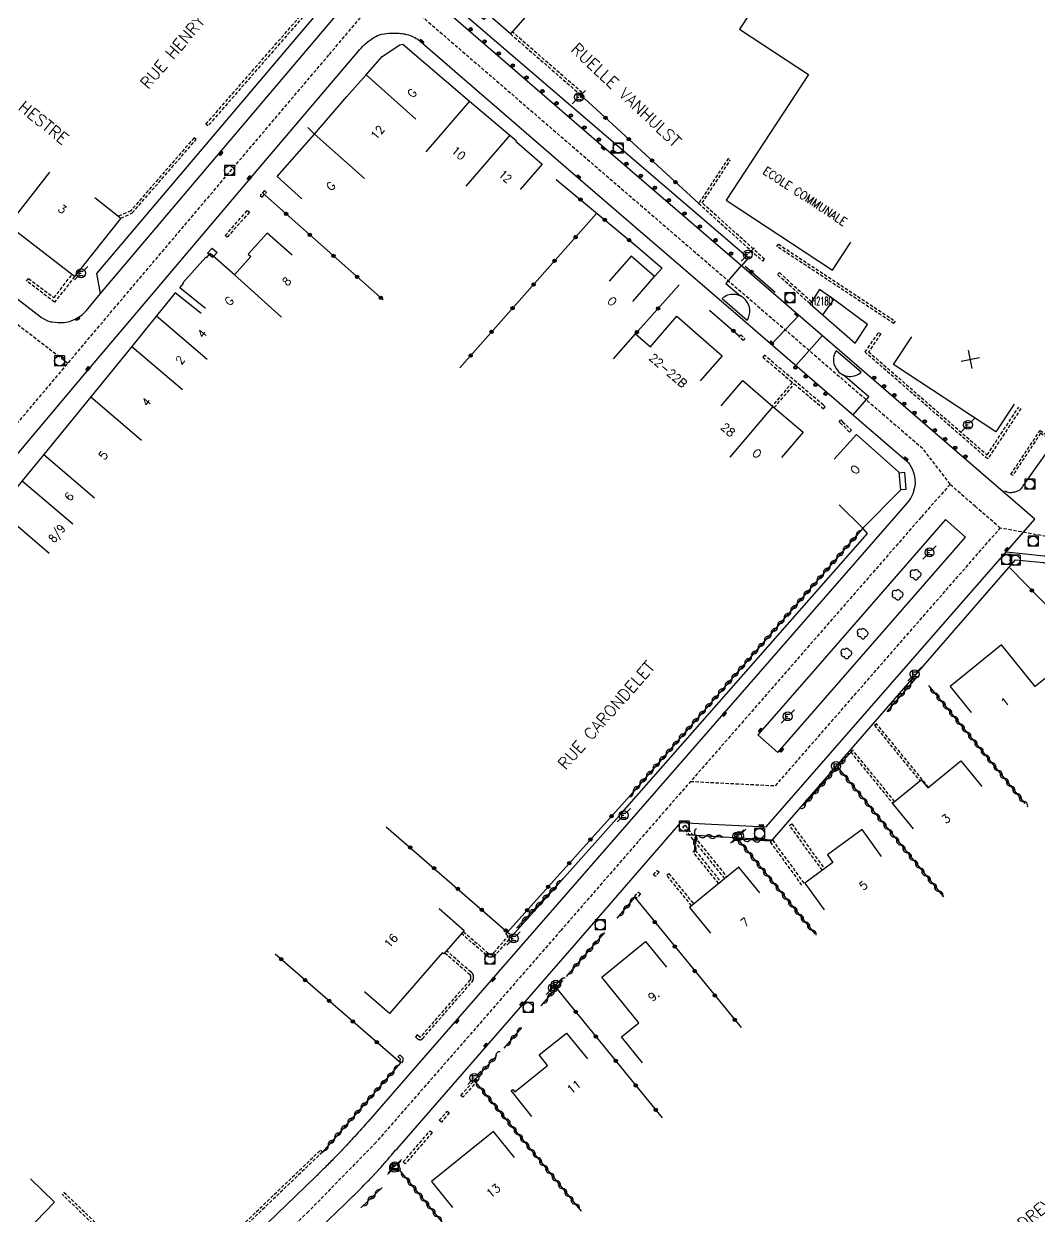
# Model space of a CAD drawing. Header units: millimetres. Extents: x 139999 to 141000, y 129000 to 130000.
# Drawn here: x 140717.2 to 140869.7, y 129231.6 to 129410.7 of the extents above; entities that cross this region are included whole.
import ezdxf
from ezdxf.enums import TextEntityAlignment as Align

# ---------------------------------------------------------------- set-up
doc = ezdxf.new("R2010")
doc.units = ezdxf.units.MM
doc.linetypes.add('DASHED', pattern=[0.75, 0.5, -0.25])
doc.layers.get('0').update_dxf_attribs({"linetype": 'CONTINUOUS'})
for name, color, linetype in [('W0001', 6, 'DASHED'), ('W0008', 7, 'CONTINUOUS'), ('W0100', 7, 'CONTINUOUS'), ('W0112', 1, 'DASHED'), ('W0300', 7, 'CONTINUOUS'), ('W0310', 3, 'CONTINUOUS'), ('W0322', 7, 'CONTINUOUS'), ('W0400', 7, 'CONTINUOUS'), ('W0420', 7, 'CONTINUOUS'), ('W0471', 7, 'CONTINUOUS'), ('w0984', 7, 'CONTINUOUS'), ('W0989', 7, 'CONTINUOUS'), ('W0991', 7, 'CONTINUOUS'), ('W1102', 7, 'CONTINUOUS')]:
    doc.layers.add(name, color=color, linetype=linetype)
doc.styles.get("Standard").update_dxf_attribs({"font": 'romans.shx', "width": 0.85})

# ---------------------------------------------------------------- blocks, each defined once
blk = doc.blocks.new('t991o')
at = {"color": 0, "linetype": 'Continuous'}
for p, q in [((-1, 1), (1, -1)), ((-1, -1), (1, 1))]:
    blk.add_line(p, q, dxfattribs=at)
blk = doc.blocks.new('t322o')
at = {"color": 0, "linetype": 'Continuous'}
for radius in [0.25, 0.15]:
    blk.add_circle((0, 0), radius, dxfattribs=at)
blk = doc.blocks.new('t310o')
at = {"color": 0, "linetype": 'Continuous'}
for centre, start, end in [((-0.5, 0.38), 216.8699, 323.1304), ((0.5, -0.37), 36.8699, 143.1303)]:
    blk.add_arc(centre, 0.625, start, end, dxfattribs=at)
blk = doc.blocks.new('t112o')
at = {"color": 0, "linetype": 'Continuous'}
for p, q in [((-0.5, 0.5), (0.5, 0.5)), ((-0.5, -0.5), (-0.5, 0.5)), ((0.5, 0.5), (0.5, -0.5)), ((0.5, -0.5), (-0.5, -0.5))]:
    blk.add_line(p, q, dxfattribs=at)
blk = doc.blocks.new('T420')
for p, q in [((0.75, 0.75), (-0.75, 0.75)), ((-0.75, 0.75), (-0.75, -0.75)), ((0.75, 0.75), (0.75, -0.75)), ((0.75, -0.75), (-0.75, -0.75))]:
    blk.add_line(p, q)
blk.add_ellipse((0, 0), major_axis=(-0.53, 0.53), ratio=1, start_param=3.926991, end_param=10.210176)
blk = doc.blocks.new('T400')
at = {"color": 0, "linetype": 'ByBlock', "lineweight": -2}
for p, q in [((-0.15, -0.25), (-0.15, 0.3)), ((-0.15, 0.3), (0.15, 0.3)), ((-0.15, 0.15), (0.15, 0.15)), ((-0.15, 0), (0.15, 0)), ((0.15, 0.3), (0.15, -0.25)), ((-0.15, -0.15), (0.15, -0.15)), ((-0.15, -0.25), (-0.15, -0.3)), ((-0.15, -0.3), (0.15, -0.3)), ((0.15, -0.3), (0.15, -0.25))]:
    blk.add_line(p, q, dxfattribs=at)
blk = doc.blocks.new('T471')
for p, q in [((-0.333334, 0.333334), (-0.333334, -0.333334)), ((-0.333334, 0.333334), (0.333334, 0.333334)), ((-0.333334, 0), (0, 0)), ((0.500001, 0.500001), (1.000002, 1.000002)), ((-0.500001, -0.500001), (-1.000002, -1.000002)), ((-0.333334, -0.333334), (0.333334, -0.333334))]:
    blk.add_line(p, q)
blk.add_ellipse((0, 0), major_axis=(0.471405, 0.471405), ratio=1, start_param=5.4977871438, end_param=11.780972451)
blk = doc.blocks.new('T300')
for p, q in [((-0.8, 0.51), (-0.86, 0.34)), ((-0.86, 0.34), (-0.86, 0.17)), ((-0.86, 0.17), (-0.74, 0.06)), ((-0.69, 0.63), (-0.8, 0.51)), ((-0.8, -0.06), (-0.74, 0.06)), ((-0.74, 0.06), (-0.69, 0.11)), ((-0.57, 0.69), (-0.69, 0.63)), ((-0.46, 0.69), (-0.57, 0.69)), ((-0.29, 0.63), (-0.46, 0.69)), ((-0.29, 0.63), (-0.17, 0.74)), ((-0.23, 0.57), (-0.29, 0.63)), ((-0.17, 0.74), (-0.06, 0.8)), ((-0.06, 0.8), (0.06, 0.8)), ((0.06, 0.8), (0.23, 0.74)), ((0.23, 0.74), (0.34, 0.63)), ((0.34, 0.63), (0.4, 0.51)), ((0.46, 0.46), (0.34, 0.46)), ((0.4, 0.51), (0.4, 0.46)), ((0.57, 0.4), (0.46, 0.46)), ((0.57, 0.4), (0.69, 0.29)), ((0.69, 0.29), (0.74, 0.17)), ((0.74, 0.06), (0.69, -0.17)), ((0.74, 0.17), (0.74, 0.06)), ((-0.8, -0.17), (-0.8, -0.06)), ((-0.8, -0.23), (-0.8, -0.17)), ((-0.74, -0.34), (-0.8, -0.23)), ((-0.69, -0.4), (-0.74, -0.34)), ((-0.51, -0.46), (-0.69, -0.4)), ((-0.4, -0.46), (-0.51, -0.46)), ((-0.4, -0.46), (-0.34, -0.46)), ((-0.34, -0.46), (-0.34, -0.4)), ((-0.34, -0.51), (-0.34, -0.46)), ((-0.29, -0.63), (-0.34, -0.51)), ((-0.17, -0.74), (-0.29, -0.63)), ((-0.06, -0.8), (-0.17, -0.74)), ((0.06, -0.8), (-0.06, -0.8)), ((0.17, -0.74), (0.06, -0.8)), ((0.23, -0.69), (0.17, -0.74)), ((0.29, -0.46), (0.23, -0.46)), ((0.29, -0.63), (0.23, -0.69)), ((0.46, -0.4), (0.29, -0.46)), ((0.34, -0.51), (0.29, -0.63)), ((0.34, -0.51), (0.34, -0.46)), ((0.57, -0.34), (0.46, -0.4)), ((0.63, -0.29), (0.57, -0.34)), ((0.69, -0.17), (0.63, -0.29))]:
    blk.add_line(p, q)

msp = doc.modelspace()

# ---------------------------------------------------------------- linework, layer by layer
at = {"layer": 'W0001'}
for points in [[(140679.59, 129155.61), (140675.44, 129161.03), (140655.21, 129183.71), (140642.66, 129197.69), (140624.81, 129217.71), (140620.92, 129222.28), (140618.5, 129228.01), (140618.39, 129233.16), (140620.23, 129238.25), (140623.83, 129242.66), (140642.19, 129263.23), (140656.78, 129280.3), (140714.71, 129348.88), (140730.72, 129367.87), (140763.1, 129406.09), (140789.85, 129437.67), (140798.56, 129447.97), (140828.68, 129483.49), (140861.29, 129522.12), (140870.15, 129532.65), (140889.25, 129561.44)], [(141000, 129381.17), (140986.46, 129370), (140969.8, 129356.22), (140956.27, 129344.77), (140949.55, 129345.36), (140941.36, 129338.4), (140931.9, 129324.25), (140926.35, 129316.71), (140918.12, 129313.28), (140909.82, 129306.47), (140907.2, 129304.76), (140903.48, 129303.1), (140903.48, 129303.1), (140898.48, 129306.96), (140896.16, 129311.41), (140882.91, 129324.64), (140874.76, 129332.79), (140871.51, 129333.55), (140863.88, 129334.95)], [(140817.37, 129296.9), (140830.12, 129296.25), (140861.14, 129331.82), (140863.88, 129334.95), (140860.16, 129338.18), (140856.34, 129341.5), (140851.98, 129336.57), (140825.32, 129305.99), (140813.88, 129292.91), (140809.5, 129287.88), (140797.87, 129274.51), (140784.05, 129258.65), (140770.09, 129242.66), (140759.96, 129232.3), (140750.74, 129223.42)]]:
    msp.add_lwpolyline(points, dxfattribs=at)
at = {"layer": 'W0001', "flags": 128}
for points in [[(140771.76, 129416.32), (140797.63, 129393.98), (140819.2, 129375.38), (140832.9, 129363.6), (140845.38, 129352.81), (140852.15, 129346.98), (140856.34, 129341.5)], [(140723.81, 129359.68), (140708.83, 129371.22), (140702.12, 129376.38), (140676.34, 129397.47), (140676.34, 129397.47)]]:
    msp.add_lwpolyline(points, dxfattribs=at)
at = {"layer": 'W0008'}
for points in [[(140728.71, 129370.16), (140744.8, 129389.15), (140771.86, 129421.09), (140787.99, 129440.17, 0.031673), (140788.21, 129440.46, 0.010806), (140788.76, 129441.34, 0.07174), (140789.18, 129442.36, 0.060559), (140789.34, 129443.65, 0.066561), (140789.25, 129444.34, 0.031895), (140788.79, 129445.69, 0.071485), (140788.29, 129446.53, 0.053605), (140787.38, 129447.46), (140755.16, 129473.23)], [(140825.05, 129374.32), (140826.06, 129375.47), (140779.51, 129415.46), (140778.86, 129416.01, -0.158197), (140778.71, 129416.26, -0.142165), (140778.73, 129416.58, -0.038476), (140778.83, 129416.83, -0.055334), (140778.94, 129416.98), (140786.89, 129426.27)], [(140692.71, 129387.49), (140719.84, 129366.55), (140720.76, 129366.09, 0.057501), (140721.46, 129365.91, 0.049281), (140723.27, 129365.83, 0.08456), (140724.31, 129366.06, 0.053513), (140725.7, 129366.81, 0.068383), (140726.62, 129367.65), (140728.71, 129370.16), (140728.17, 129373.2), (140768.79, 129421.14), (140771.86, 129421.09)], [(140704.1, 129331.63), (140726.37, 129358.1), (140735.03, 129368.33), (140752.41, 129388.86), (140767.69, 129406.84, -0.040625), (140768.65, 129407.79, -0.038752), (140769.8, 129408.62, -0.073952), (140770.95, 129409.11, -0.062326), (140772.43, 129409.3, -0.016515), (140773.39, 129409.28, -0.018368), (140774.24, 129409.19, -0.025404), (140774.5, 129409.14, -0.083671), (140776.38, 129408.36), (140801.92, 129386.32), (140825.19, 129366.26), (140828.99, 129363), (140843.74, 129350.25), (140849.86, 129345.02, -0.069374), (140850.26, 129344.56, -0.340507), (140849.92, 129338.76), (140821.37, 129306.02), (140776.23, 129254.22), (140768.91, 129245.84, -0.003739), (140766.91, 129243.59, -0.004562), (140765.25, 129241.78, -0.004809), (140763.87, 129240.34, -0.004795), (140762.47, 129238.93, -0.000626), (140761.3, 129237.77, -0.002329), (140760.98, 129237.46), (140748.07, 129225)], [(140757.94, 129226.18), (140765.42, 129233.39, 0.003864), (140767.06, 129235, 0.003797), (140768.7, 129236.65, 0.00673), (140770.13, 129238.15, 0.00774), (140771.33, 129239.49, 0.001073), (140772.43, 129240.77, -0.001429), (140773.27, 129241.73), (140800.24, 129272.67), (140815.91, 129290.71), (140819.53, 129290.55), (140828.73, 129290.08), (140869.07, 129336.3)], [(140816.7, 129288.93), (140829.65, 129288.13), (140866.17, 129330.2), (140870.39, 129329.76, -0.034235), (140870.45, 129329.75, -0.014649), (140870.87, 129329.63, -0.034102), (140871.2, 129329.5, -0.046384), (140871.36, 129329.41, -0.017361), (140871.61, 129329.22, -0.024089), (140871.74, 129329.1), (140878.77, 129322.05), (140901.44, 129299.39), (140897.94, 129295.94), (140914.9, 129278.21)]]:
    msp.add_lwpolyline(points, format="xyb", dxfattribs=at)
for points in [[(140779.9, 129413.26), (140803.58, 129392.8), (140825.05, 129374.32), (140832.08, 129368.28), (140869.09, 129336.32)], [(140848.87, 129340.72), (140849.77, 129340.8), (140849.55, 129343.27), (140848.65, 129343.19)], [(140790.56, 129273.73), (140806.68, 129291.8), (140843.95, 129334.12), (140843.26, 129334.93)]]:
    msp.add_lwpolyline(points, dxfattribs=at)
at = {"layer": 'W0008', "flags": 128}
for points in [[(140760.89, 129394.1), (140759.89, 129395.12)], [(140809.53, 129377.04), (140813.08, 129373.96), (140811.96, 129372.74)], [(140824.95, 129374.4), (140822.67, 129371.69), (140824.9, 129369.78)], [(140829.51, 129362.55), (140833.67, 129366.91)], [(140833.2, 129359.36), (140837.16, 129363.89)], [(140841.77, 129351.95), (140844.15, 129354.66), (140840.31, 129357.95)]]:
    msp.add_lwpolyline(points, dxfattribs=at)
at = {"layer": 'W0008'}
for points in [[(140822.09, 129369.41), (140825.85, 129366.16, 0.341931), (140825.63, 129369.22, 0.414214)], [(140842.99, 129358.37), (140839.23, 129361.59, 0.339779), (140839.47, 129358.56, 0.414214)]]:
    msp.add_lwpolyline(points, format="xyb", close=True, dxfattribs=at)
at = {"layer": 'W0008', "flags": 128}
for points in [[(140871.94, 129347.86), (140867.29, 129341.27, -0.066935), (140866.93, 129340.79, -0.091672), (140866.57, 129340.53, -0.043229), (140866.09, 129340.36, -0.040911), (140865.56, 129340.26, -0.08285), (140865.09, 129340.3, -0.062558), (140864.52, 129340.51)], [(140864.77, 129331.37), (140870.49, 129330.77, -0.034235), (140870.7, 129330.74, -0.014649), (140871.17, 129330.61, -0.034102), (140871.64, 129330.43, -0.046384), (140871.95, 129330.24, -0.017361), (140872.26, 129330.01, -0.024089), (140872.46, 129329.82), (140879.5, 129322.78), (140903.57, 129298.71)]]:
    msp.add_lwpolyline(points, format="xyb", dxfattribs=at)
msp.add_lwpolyline([(140836.15, 129313.83), (140827.46, 129303.88), (140830.46, 129301.24), (140858.67, 129333.58), (140855.68, 129336.25)], close=True, dxfattribs=at)
at = {"layer": 'W0100'}
for points in [[(140793.6, 129412.94), (140790.31, 129409.18), (140786.91, 129412.15), (140786.32, 129411.35), (140780.02, 129416.05), (140780.02, 129416.05), (140783.52, 129420.13), (140788, 129425.29), (140798.56, 129415.7), (140795.2, 129412)], [(140834.91, 129416.29), (140830.74, 129419.04), (140824.69, 129409.88), (140835.06, 129403.05), (140822.69, 129384.22), (140838.7, 129373.69), (140841.45, 129377.87)], [(140758.99, 129384.41), (140755.25, 129387.73), (140760.89, 129394.1), (140765.75, 129399.79), (140768.61, 129403.04), (140771.05, 129405.77), (140773.67, 129407.54), (140774.12, 129407.62), (140784.14, 129399.06), (140790.2, 129393.97), (140791.19, 129393.13), (140791.09, 129393.02), (140791.25, 129392.89), (140795.06, 129389.6), (140791.79, 129385.81)], [(140727.89, 129384.6), (140731.8, 129381.49), (140724.84, 129372.72), (140714.91, 129380.38), (140714.98, 129380.48), (140714.73, 129380.67), (140698.16, 129393.48), (140697.94, 129393.65), (140697.87, 129393.55), (140687.87, 129401.24), (140690.92, 129405.21)], [(140757.51, 129375.93), (140753.78, 129379.26), (140750.93, 129376.07), (140751.32, 129375.73), (140748.85, 129372.96), (140745.22, 129376.2)], [(140744.48, 129367.93), (140740.63, 129371.05), (140741.2, 129371.69), (140741.1, 129371.77), (140744.56, 129375.65), (140744.65, 129375.56), (140745.22, 129376.2)], [(140808.67, 129368.97), (140811.96, 129372.74), (140808.43, 129375.81), (140805.14, 129372.04)], [(140743.85, 129367.15), (140739.96, 129370.3), (140737.15, 129366.83), (140733.43, 129362.24), (140727.25, 129354.64), (140720.2, 129345.99), (140716.94, 129342.06), (140713.39, 129337.67), (140707.7, 129330.81), (140703.71, 129326.17), (140701.04, 129323.03), (140696.36, 129317.6), (140700.15, 129314.34)], [(140805.79, 129360.36), (140809.07, 129364.14), (140811.33, 129362.18), (140815.29, 129366.75), (140822.1, 129360.84), (140818.82, 129357.06)], [(140865.95, 129353.58), (140863.21, 129349.4), (140847.85, 129359.51), (140850.6, 129363.69)], [(140821.94, 129353.31), (140825.2, 129357.1), (140829.73, 129353.21), (140834.27, 129349.35), (140831.03, 129345.54)], [(140838.95, 129345.29), (140842.28, 129349.02), (140848.64, 129343.33), (140848.88, 129340.66), (140843.26, 129334.93), (140839.7, 129338.45)], [(140875.35, 129309.76), (140872.21, 129313.65), (140869.12, 129311.15), (140864.06, 129317.41), (140856.34, 129311.16), (140859.49, 129307.27)], [(140850.87, 129289.77), (140847.71, 129293.63), (140852.02, 129297.16), (140852.02, 129297.16), (140853.02, 129295.93), (140857.97, 129299.98), (140861.14, 129296.12)], [(140846.06, 129285.61), (140843.12, 129289.66), (140837.91, 129285.87), (140838.75, 129284.72), (140834.51, 129281.63), (140837.45, 129277.59)], [(140827.78, 129280.14), (140824.63, 129284.03), (140821.11, 129281.17), (140817.19, 129277.96), (140820.35, 129274.09)], [(140779.59, 129277.79), (140783.36, 129274.51), (140780.31, 129270.99), (140780.08, 129271.19), (140772.14, 129262.04), (140768.36, 129265.32)], [(140810.14, 129254.65), (140806.99, 129258.53), (140809.59, 129260.64), (140804.02, 129267.5), (140810.58, 129272.86), (140813.74, 129268.99)], [(140793.51, 129246.59), (140790.39, 129250.49), (140790.64, 129250.65), (140790.96, 129250.29), (140795.89, 129254.23), (140794.62, 129255.81), (140798.75, 129259.11), (140801.87, 129255.21)], [(140790.89, 129240.43), (140787.75, 129244.32), (140782.85, 129240.37), (140778.44, 129236.79), (140781.59, 129232.91)]]:
    msp.add_lwpolyline(points, dxfattribs=at)
msp.add_lwpolyline([(140835.31, 129368.63), (140842.1, 129362.7), (140843.94, 129365.51), (140838.87, 129369.26), (140836.75, 129370.77)], close=True, dxfattribs=at)
msp.add_lwpolyline([(140682.52, 129294.06), (140678.79, 129297.4), (140672.77, 129290.67), (140669.29, 129286.83), (140657, 129271.95), (140665.08, 129265.94), (140665.08, 129265.94), (140668.38, 129270.24), (140671.04, 129273.71), (140672.72, 129272.42, 0.361032), (140672.93, 129266.94, 0.021037), (140673.18, 129266.69), (140714.86, 129226.51), (140721.82, 129233.72), (140718.22, 129237.19)], format="xyb", dxfattribs=at)
at = {"layer": 'W0112'}
for points in [[(140761.36, 129427.84), (140767.84, 129422.29), (140769.95, 129424.63), (140770.24, 129424.36), (140768.01, 129421.88), (140744.87, 129395.36), (140744.57, 129395.62), (140767.58, 129421.99), (140761.1, 129427.53)], [(140790.31, 129409.18), (140800.79, 129400.06), (140801.05, 129400.36), (140790.57, 129409.48)], [(140731.8, 129381.49), (140733.5, 129382.28), (140743.08, 129393.29), (140742.78, 129393.55), (140733.26, 129382.61), (140731.45, 129381.77)], [(140823.04, 129390.49), (140818.58, 129383.71), (140828.22, 129375.02), (140828.49, 129375.32), (140819.11, 129383.78), (140823.38, 129390.27)], [(140835.31, 129368.63), (140830.43, 129373.01), (140830.7, 129373.31), (140835.58, 129368.92)], [(140724.84, 129372.72), (140721.83, 129368.86), (140717.63, 129372.05), (140717.93, 129372.45), (140721.74, 129369.55), (140724.45, 129373.03)], [(140866.99, 129352.9), (140862, 129345.33), (140843.57, 129361.37), (140845.61, 129364.34), (140845.94, 129364.11), (140844.1, 129361.43), (140861.92, 129345.93), (140866.65, 129353.12)], [(140829.93, 129353.04), (140832.96, 129356.59), (140837.05, 129353.13), (140837.32, 129352.86), (140837.6, 129353.15), (140837.31, 129353.42), (140828.46, 129360.92), (140828.21, 129360.62), (140832.65, 129356.85), (140829.63, 129353.29)], [(140871.6, 129348.09), (140869.94, 129349.19), (140865.73, 129342.85), (140865.48, 129343.02), (140869.86, 129349.61), (140871.77, 129348.34)], [(140853.12, 129296.01), (140845.29, 129305.57), (140844.98, 129305.32), (140851.8, 129296.98)], [(140848.02, 129293.89), (140841.73, 129301.57), (140841.42, 129301.32), (140847.71, 129293.63)], [(140822.51, 129282.31), (140816.22, 129290.06), (140816.53, 129290.31), (140822.82, 129282.56)], [(140837.15, 129283.55), (140832.24, 129290.29), (140832.56, 129290.53), (140837.47, 129283.78)], [(140834.09, 129281.33), (140829.34, 129287.86), (140829.66, 129288.1), (140834.42, 129281.56)], [(140821.59, 129281.56), (140817.75, 129286.3), (140818.06, 129286.55), (140821.9, 129281.81)], [(140817.52, 129278.23), (140813.78, 129282.8), (140814.09, 129283.05), (140817.83, 129278.49)], [(140723.24, 129235.19), (140739.14, 129219.84), (140744.01, 129224.46), (140744.28, 129224.17), (140735.67, 129216), (140735.39, 129216.29), (140738.85, 129219.57), (140722.96, 129234.9)]]:
    msp.add_lwpolyline(points, dxfattribs=at)
for points in [[(140753, 129384.63), (140753.66, 129385.37), (140753.36, 129385.64), (140752.7, 129384.89)], [(140751.1, 129382.38), (140747.75, 129378.62), (140747.45, 129378.89), (140750.8, 129382.65)], [(140830.55, 129377.6), (140848.12, 129366.01), (140847.9, 129365.67), (140830.33, 129377.26)], [(140825.28, 129363.12), (140824.64, 129363.64), (140824.89, 129363.95), (140825.53, 129363.43)], [(140841.26, 129349.36), (140839.94, 129350.64), (140839.66, 129350.9), (140839.93, 129351.19), (140840.21, 129350.92), (140841.53, 129349.65)], [(140812.64, 129283.28), (140812.08, 129282.62), (140811.77, 129282.88), (140812.34, 129283.54)], [(140809.83, 129280.01), (140809.25, 129279.36), (140808.95, 129279.63), (140809.53, 129280.28)], [(140785.37, 129251.97), (140783.17, 129249.48), (140782.87, 129249.74), (140785.07, 129252.23)], [(140781.12, 129247.13), (140779.93, 129245.74), (140779.62, 129246), (140780.82, 129247.39)], [(140778.55, 129244.17), (140774.5, 129239.48), (140774.2, 129239.74), (140778.24, 129244.43)], [(140746.17, 129226.55), (140761.77, 129241.51), (140762.05, 129241.23), (140746.45, 129226.26)], [(140773.44, 129238.31), (140773.78, 129238.69), (140773.48, 129238.95), (140773.15, 129238.58)]]:
    msp.add_lwpolyline(points, close=True, dxfattribs=at)
for points in [[(140783.22, 129274.35), (140786.97, 129271.1, 0.075591), (140787.13, 129270.98, 0.104251), (140787.2, 129270.96, 0.049711), (140787.49, 129270.98, 0.094089), (140787.54, 129270.99, 0.029339), (140787.77, 129271.14, 0.053474), (140787.83, 129271.2), (140789.98, 129273.68), (140789.62, 129273.97), (140789.87, 129274.28), (140790.56, 129273.73), (140788.14, 129270.94, -0.053474), (140788.01, 129270.82, -0.029339), (140787.74, 129270.65, -0.094089), (140787.55, 129270.58, -0.049711), (140787.18, 129270.56, -0.104251), (140786.95, 129270.62, -0.075591), (140786.69, 129270.81), (140782.96, 129274.05)], [(140780.45, 129271.15), (140784.18, 129267.92, -0.064454), (140784.3, 129267.8, -0.088937), (140784.33, 129267.75, -0.062748), (140784.37, 129267.56, -0.056294), (140784.37, 129267.33, -0.066549), (140784.35, 129267.25), (140784.22, 129267.05), (140776.8, 129258.52, -0.029281), (140776.78, 129258.5, -0.061566), (140776.66, 129258.52, -0.116462), (140776.66, 129258.52), (140776.28, 129258.83), (140776.03, 129258.52), (140776.4, 129258.21, 0.116462), (140776.57, 129258.13, 0.079181), (140776.85, 129258.11, 0.110284), (140776.96, 129258.14, 0.070754), (140777.1, 129258.25), (140784.54, 129266.81), (140784.7, 129267.06, 0.084521), (140784.77, 129267.28, 0.056294), (140784.77, 129267.61, 0.062748), (140784.7, 129267.89, 0.088937), (140784.6, 129268.06, 0.064454), (140784.4, 129268.24), (140780.71, 129271.45)]]:
    msp.add_lwpolyline(points, format="xyb", dxfattribs=at)
msp.add_lwpolyline([(140773.66, 129254.92), (140773.81, 129255.08, 0.062), (140773.81, 129255.13, 0.088073), (140773.8, 129255.18), (140773.41, 129255.52), (140773.67, 129255.82), (140774.07, 129255.48, -0.114981), (140774.17, 129255.34, -0.095684), (140774.21, 129255.13, -0.079811), (140774.18, 129254.94, -0.10898), (140774.11, 129254.82), (140773.96, 129254.65)], format="xyb", close=True, dxfattribs=at)
at = {"layer": 'W0310', "flags": 128}
for points in [[(140843.26, 129334.93), (140808.27, 129294.79)], [(140851.46, 129312.7), (140846.87, 129307.45)], [(140853.11, 129311.29), (140867.59, 129293.57)], [(140841.58, 129301.45), (140834.32, 129293.26)], [(140839.46, 129298.99), (140855.35, 129279.54)], [(140822.61, 129288.47), (140818.13, 129288.77), (140817.9, 129286.43)], [(140824.19, 129288.52), (140836.02, 129274.03)], [(140829.33, 129287.92), (140825.21, 129288.18)], [(140798.26, 129282.35), (140791.2, 129274.88)], [(140806.35, 129276.38), (140808.98, 129279.46)], [(140798.72, 129267.62), (140804.48, 129274.19)], [(140794.92, 129263.2), (140798.18, 129266.98)], [(140789.35, 129256.85), (140791.96, 129259.82)], [(140785.07, 129252.23), (140788.24, 129255.72)], [(140773.81, 129254.61), (140762.05, 129241.23)], [(140784.85, 129252), (140800.91, 129232.35)], [(140773.61, 129238.54), (140789.28, 129219.37)], [(140767.82, 129232.84), (140771.05, 129235.9)]]:
    msp.add_lwpolyline(points, dxfattribs=at)
at = {"layer": 'W0322', "flags": 128}
for points in [[(140818.58, 129383.71), (140800.79, 129400.06)], [(140797.18, 129387.32), (140809.53, 129377.04)], [(140753.04, 129385.28), (140771.17, 129369.22)], [(140803.23, 129382.2), (140782.69, 129359.01)], [(140830.09, 129370.31), (140825.56, 129374.24)], [(140815.66, 129371.46), (140809.07, 129364.14)], [(140820.19, 129367.69), (140824.73, 129363.78)], [(140865.31, 129328.98), (140884.79, 129309.12)], [(140771.66, 129290.09), (140789.87, 129274.28), (140808.27, 129294.79)], [(140808.98, 129279.46), (140824.94, 129259.92)], [(140773.81, 129254.61), (140754.97, 129270.96)], [(140797.1, 129265.95), (140813.12, 129246.35)]]:
    msp.add_lwpolyline(points, dxfattribs=at)
at = {"layer": 'W1102', "flags": 128}
for points in [[(140768.61, 129403.04), (140776.07, 129396.38)], [(140784.14, 129399.06), (140777.59, 129391.48)], [(140760.89, 129394.1), (140768.37, 129387.47)], [(140790.2, 129393.97), (140783.58, 129386.31)], [(140714.98, 129380.48), (140721.1, 129388.39)], [(140748.85, 129372.96), (140755.92, 129366.64)], [(140837.22, 129366.96), (140838.87, 129369.26)], [(140737.15, 129366.83), (140744.76, 129360.34)], [(140733.43, 129362.24), (140741.05, 129355.76)], [(140727.25, 129354.64), (140734.86, 129348.15)], [(140829.73, 129353.21), (140823.25, 129345.59)], [(140720.2, 129345.99), (140727.81, 129339.5)], [(140716.94, 129342.06), (140724.55, 129335.57)], [(140713.39, 129337.67), (140721.01, 129331.19)]]:
    msp.add_lwpolyline(points, dxfattribs=at)

# ---------------------------------------------------------------- block references
at = {"layer": 'W0112', "rotation": 227.6265524811141}
msp.add_blockref('t112o', (140745.52, 129376.29), dxfattribs=at)
at = {"layer": 'W0300'}
for p in [(140851.21, 129327.94), (140848.51, 129324.9), (140843.27, 129319.08), (140840.81, 129316.09)]:
    msp.add_blockref('T300', p, dxfattribs=at)
at = {"layer": 'W0310'}
for p, rotation in [((140842.27, 129333.8), 228.9289990105308), ((140840.3, 129331.54), 228.9289990105308), ((140841.28, 129332.67), 228.9289990105308), ((140839.31, 129330.41), 228.9289990105308), ((140837.34, 129328.15), 228.9289990105308), ((140838.33, 129329.28), 228.9289990105308), ((140835.37, 129325.89), 228.9289990105308), ((140836.36, 129327.02), 228.9289990105308), ((140834.39, 129324.76), 228.9289990105308), ((140832.42, 129322.5), 228.9289990105308), ((140833.4, 129323.63), 228.9289990105308), ((140831.43, 129321.36), 228.9289990105308), ((140829.46, 129319.1), 228.9289990105308), ((140830.44, 129320.23), 228.9289990105308), ((140827.49, 129316.84), 228.9289990105308), ((140828.47, 129317.97), 228.9289990105308), ((140826.5, 129315.71), 228.9289990105308), ((140824.53, 129313.45), 228.9289990105308), ((140825.52, 129314.58), 228.9289990105308), ((140823.55, 129312.32), 228.9289990105308), ((140850.47, 129311.57), 228.8307379167848), ((140821.57, 129310.06), 228.9289990105308), ((140822.56, 129311.19), 228.9289990105308), ((140849.48, 129310.44), 228.8307379167848), ((140854.06, 129310.13), 309.2578318977077), ((140820.59, 129308.93), 228.9289990105308), ((140847.51, 129308.18), 228.8307379167848), ((140848.5, 129309.31), 228.8307379167848), ((140855.01, 129308.97), 309.2578318977077), ((140818.62, 129306.66), 228.9289990105308), ((140819.6, 129307.79), 228.9289990105308), ((140855.95, 129307.81), 309.2578318977077), ((140856.9, 129306.65), 309.2578318977077), ((140816.65, 129304.4), 228.9289990105308), ((140817.63, 129305.53), 228.9289990105308), ((140857.85, 129305.48), 309.2578318977077), ((140858.8, 129304.32), 309.2578318977077), ((140815.66, 129303.27), 228.9289990105308), ((140859.75, 129303.16), 309.2578318977077), ((140813.69, 129301.01), 228.9289990105308), ((140814.68, 129302.14), 228.9289990105308), ((140860.7, 129302), 309.2578318977077), ((140861.65, 129300.84), 309.2578318977077), ((140812.71, 129299.88), 228.9289990105308), ((140839.59, 129299.2), 228.4385069982861), ((140840.58, 129300.32), 228.4385069982861), ((140862.6, 129299.68), 309.2578318977077), ((140810.73, 129297.62), 228.9289990105308), ((140811.72, 129298.75), 228.9289990105308), ((140838.59, 129298.08), 228.4385069982861), ((140840.41, 129297.83), 309.2578318977177), ((140863.55, 129298.52), 309.2578318977077), ((140864.5, 129297.35), 309.2578318977077), ((140808.76, 129295.36), 228.9289990105308), ((140809.75, 129296.49), 228.9289990105308), ((140836.6, 129295.83), 228.4385069982861), ((140837.6, 129296.96), 228.4385069982861), ((140841.35, 129296.67), 309.2578318977177), ((140842.3, 129295.5), 309.2578318977177), ((140865.45, 129296.19), 309.2578318977077), ((140834.61, 129293.59), 228.4385069982861), ((140835.61, 129294.71), 228.4385069982861), ((140843.25, 129294.34), 309.2578318977177), ((140866.4, 129295.03), 309.2578318977077), ((140867.35, 129293.87), 309.2578318977077), ((140844.2, 129293.18), 309.2578318977177), ((140845.15, 129292.02), 309.2578318977177), ((140846.1, 129290.86), 309.2578318977177), ((140818.13, 129288.76), 264.501217238076), ((140847.05, 129289.7), 309.2578318977177), ((140848, 129288.54), 309.2578318977177), ((140817.98, 129287.27), 264.501217238076), ((140819.61, 129288.67), 176.16096295509), ((140821.11, 129288.57), 176.16096295509), ((140825.14, 129287.36), 309.2578318977261), ((140826.33, 129288.11), 176.374113249934), ((140827.83, 129288.02), 176.374113249934), ((140848.95, 129287.37), 309.2578318977177), ((140826.08, 129286.2), 309.2578318977261), ((140827.03, 129285.03), 309.2578318977261), ((140849.9, 129286.21), 309.2578318977177), ((140850.85, 129285.05), 309.2578318977177), ((140827.98, 129283.87), 309.2578318977261), ((140851.8, 129283.89), 309.2578318977177), ((140797.23, 129281.26), 226.669753569608), ((140828.93, 129282.71), 309.2578318977261), ((140829.88, 129281.55), 309.2578318977261), ((140852.74, 129282.73), 309.2578318977177), ((140853.69, 129281.57), 309.2578318977177), ((140796.2, 129280.17), 226.669753569608), ((140830.83, 129280.39), 309.2578318977261), ((140831.78, 129279.23), 309.2578318977261), ((140854.64, 129280.4), 309.2578318977177), ((140794.14, 129277.99), 226.669753569608), ((140795.17, 129279.08), 226.669753569608), ((140807.32, 129277.52), 49.51858849473778), ((140808.29, 129278.66), 49.51858849473778), ((140832.73, 129278.07), 309.2578318977261), ((140792.08, 129275.8), 226.669753569608), ((140793.11, 129276.9), 226.669753569608), ((140833.68, 129276.9), 309.2578318977261), ((140834.63, 129275.74), 309.2578318977261), ((140835.58, 129274.58), 309.2578318977261), ((140802.68, 129272.13), 48.68247306828159), ((140803.67, 129273.26), 48.68247306828159), ((140801.69, 129271), 48.68247306828159), ((140799.71, 129268.75), 48.68247306828159), ((140800.7, 129269.88), 48.68247306828159), ((140796.88, 129265.47), 49.24890263103504), ((140797.86, 129266.61), 49.24890263103504), ((140795.9, 129264.33), 49.24890263103504), ((140790.34, 129257.98), 48.66594151250884), ((140791.33, 129259.11), 48.66594151250884), ((140787.09, 129254.45), 47.72967115449638), ((140788.1, 129255.56), 47.72967115449638), ((140771.83, 129252.35), 228.6921438780984), ((140772.82, 129253.48), 228.6921438780984), ((140786.08, 129253.34), 47.72967115449638), ((140770.84, 129251.23), 228.6921438780984), ((140785.8, 129250.84), 309.2578318977283), ((140768.85, 129248.97), 228.6921438780984), ((140769.84, 129250.1), 228.6921438780984), ((140786.75, 129249.68), 309.2578318977283), ((140767.86, 129247.85), 228.6921438780984), ((140787.7, 129248.52), 309.2578318977283), ((140788.65, 129247.36), 309.2578318977283), ((140765.88, 129245.59), 228.6921438780984), ((140766.87, 129246.72), 228.6921438780984), ((140789.6, 129246.2), 309.2578318977283), ((140764.89, 129244.47), 228.6921438780984), ((140790.55, 129245.03), 309.2578318977283), ((140791.5, 129243.87), 309.2578318977283), ((140762.91, 129242.21), 228.6921438780984), ((140763.9, 129243.34), 228.6921438780984), ((140792.45, 129242.71), 309.2578318977283), ((140793.4, 129241.55), 309.2578318977283), ((140794.35, 129240.39), 309.2578318977283), ((140795.3, 129239.23), 309.2578318977283), ((140796.24, 129238.07), 309.2578318977283), ((140774.56, 129237.38), 309.2578318977108), ((140775.51, 129236.21), 309.2578318977108), ((140797.19, 129236.9), 309.2578318977283), ((140770, 129234.9), 43.39801206618002), ((140776.46, 129235.05), 309.2578318977108), ((140798.14, 129235.74), 309.2578318977283), ((140799.09, 129234.58), 309.2578318977283), ((140768.91, 129233.87), 43.39801206618002), ((140777.41, 129233.89), 309.2578318977108), ((140778.36, 129232.73), 309.2578318977108), ((140800.04, 129233.42), 309.2578318977283), ((140779.31, 129231.57), 309.2578318977108)]:
    msp.add_blockref('t310o', p, dxfattribs=dict(at, rotation=rotation))
at = {"layer": 'W0322'}
for p, rotation in [((140784.33, 129409.87), 41.94473477780315), ((140786.43, 129408.05), 41.94473477780809), ((140788.54, 129406.23), 41.94473477779694), ((140790.65, 129404.41), 41.94473477780315), ((140792.73, 129402.61), 41.94473477780809), ((140795.11, 129400.57), 41.94473477779694), ((140801.1, 129399.78), 137.4170576425141), ((140797.23, 129398.75), 41.94473477780809), ((140799.38, 129396.91), 41.94473477780809), ((140804.59, 129396.57), 137.4170576425141), ((140801.43, 129395.13), 41.94473477781429), ((140803.6, 129393.29), 41.94473477780315), ((140808.09, 129393.35), 137.4170576425141), ((140805.67, 129391.46), 41.94473477779694), ((140807.72, 129389.67), 41.94473477779694), ((140811.59, 129390.14), 137.4170576425141), ((140809.88, 129387.84), 41.94473477780315), ((140812, 129386.06), 41.94473477781429), ((140815.09, 129386.92), 137.4170576425141), ((140800.83, 129384.28), 320.1896262510372), ((140814.11, 129384.19), 41.94473477780809), ((140756.6, 129382.13), 318.457671014959), ((140816.45, 129382.21), 41.94473477780809), ((140804.48, 129381.24), 320.1896262510372), ((140818.76, 129380.22), 41.94473477779694), ((140760.15, 129378.98), 318.457671014959), ((140800.08, 129378.64), 228.4576710149481), ((140808.13, 129378.2), 320.1896262510372), ((140821.12, 129378.19), 41.94473477779694), ((140763.71, 129375.83), 318.457671014959), ((140796.93, 129375.09), 228.4576710149481), ((140823.45, 129376.18), 41.94473477780315), ((140826.5, 129373.42), 139.0395137604945), ((140767.26, 129372.68), 318.457671014959), ((140793.78, 129371.53), 228.4576710149481), ((140770.82, 129369.53), 318.457671014959), ((140790.63, 129367.97), 228.4576710149481), ((140812.48, 129367.93), 228.0114198641375), ((140787.48, 129364.42), 228.4576710149481), ((140809.3, 129364.39), 228.0114198641375), ((140823.79, 129364.59), 319.3060710413752), ((140784.33, 129360.86), 228.4576710149481), ((140833.12, 129359.05), 41.94473477780315), ((140834.66, 129357.72), 41.94473477779694), ((140844.95, 129357.52), 41.94473477780809), ((140836.13, 129356.44), 41.94473477780809), ((140837.64, 129355.13), 41.94473477780809), ((140846.44, 129356.24), 41.94473477780809), ((140847.98, 129354.91), 41.94473477779694), ((140849.47, 129353.61), 41.94473477780809), ((140851, 129352.28), 41.94473477780809), ((140852.55, 129350.96), 41.94473477779694), ((140854.07, 129349.64), 41.94473477780809), ((140855.6, 129348.32), 41.94473477779694), ((140857.11, 129347.01), 41.94473477781429), ((140858.65, 129345.69), 41.94473477780809), ((140868.64, 129325.59), 314.43526699504), ((140805.49, 129291.69), 48.09766044544061), ((140775.25, 129286.98), 319.0308066499119), ((140802.31, 129288.15), 48.09766044544061), ((140778.83, 129283.86), 319.0308066499119), ((140799.14, 129284.61), 48.09766044544061), ((140782.42, 129280.75), 319.0308066499119), ((140795.97, 129281.08), 48.09766044544061), ((140786, 129277.63), 319.0308066499119), ((140792.8, 129277.54), 48.09766044544061), ((140789.59, 129274.52), 319.0308066499119), ((140811.98, 129275.78), 309.2578318977171), ((140814.99, 129272.1), 309.2578318977171), ((140755.87, 129270.18), 139.0308066499061), ((140817.99, 129268.42), 309.2578318977171), ((140759.46, 129267.06), 139.0308066499061), ((140763.05, 129263.95), 139.0308066499061), ((140821, 129264.75), 309.2578318977171), ((140800.11, 129262.27), 309.2578318977049), ((140766.63, 129260.84), 139.0308066499061), ((140824.01, 129261.07), 309.2578318977171), ((140803.11, 129258.6), 309.2578318977049), ((140770.22, 129257.72), 139.0308066499061), ((140806.12, 129254.92), 309.2578318977049), ((140809.12, 129251.24), 309.2578318977049), ((140812.13, 129247.56), 309.2578318977049)]:
    msp.add_blockref('t322o', p, dxfattribs=dict(at, rotation=rotation))
at = {"layer": 'W0400'}
for p, rotation in [((140776.96, 129408.06), 229.2100055894255), ((140746.78, 129391.26), 319.7313767531115), ((140804.27, 129392.01), 229.2664808919226), ((140751.08, 129387.52), 139.7514394429097), ((140800.54, 129387.71), 49.21000559198608), ((140725.3, 129366.39), 120.2311831057313), ((140833.32, 129367.01), 229.1885371136876), ((140829.55, 129362.72), 229.154665805125), ((140726.85, 129358.9), 319.7398654249063), ((140849.72, 129345.33), 49.46352713962882), ((140864.87, 129331.71), 138.8865061358124), ((140822.43, 129307.01), 318.906838371698), ((140827.87, 129304.57), 318.911338814583), ((140831.01, 129301.64), 318.9066302801467), ((140828.03, 129290.26), 87.09245423560486), ((140787.73, 129267.19), 318.9314533435965), ((140792.02, 129263.47), 138.9229972025785), ((140782.25, 129260.9), 318.9314533441334), ((140786.6, 129257.25), 138.9229972074545)]:
    msp.add_blockref('T400', p, dxfattribs=dict(at, rotation=rotation))
at = {"layer": 'W0420'}
for p in [(140806.49, 129392.03), (140748.08, 129388.63), (140748.09, 129388.63), (140832.29, 129369.55), (140722.57, 129360.05), (140868.31, 129341.54), (140868.82, 129332.98), (140864.82, 129330.21), (140866.11, 129330.12), (140816.38, 129290.19), (140827.71, 129289.09), (140803.78, 129275.36), (140787.22, 129270.18), (140792.95, 129262.93)]:
    msp.add_blockref('T420', p, dxfattribs=at)
at = {"layer": 'W0471'}
for p in [(140800.6, 129399.67), (140825.96, 129376.02), (140725.81, 129373.22), (140859.05, 129350.45), (140853.25, 129331.3), (140851.02, 129313.01), (140831.95, 129306.67), (140839.22, 129299.21), (140807.32, 129291.82), (140824.36, 129288.63), (140824.66, 129288.71), (140790.78, 129273.32), (140796.67, 129265.89), (140797.11, 129266.4), (140784.88, 129252.38), (140772.83, 129238.88), (140772.94, 129239.11)]:
    msp.add_blockref('T471', p, dxfattribs=at)
at = {"layer": 'W0991', "rotation": 56.63519824438025}
msp.add_blockref('t991o', (140859.38, 129360.3), dxfattribs=at)

# ---------------------------------------------------------------- texts
at = {"layer": 'w0984', "width": 0.9}
msp.add_text('ECOLE COMMUNALE', height=1.25, rotation=326.6869, dxfattribs=at).set_placement((140834.57, 129384.78), align=Align.MIDDLE)
at = {"layer": 'w0984', "width": 0.5}
msp.add_text('H2180', height=1.25, dxfattribs=at).set_placement((140837.13, 129369.03), align=Align.MIDDLE)
at = {"layer": 'W0989'}
for s, rotation, p in [('RUE HENRY LEONARD', 49.725, (140743.35, 129410.92)), ('PLACE DE LA HESTRE', 321.181, (140713.79, 129400.97)), ('RUELLE VANHULST', 316.8195, (140807.68, 129399.98)), ('RUE CARONDELET', 48.8228, (140804.7, 129306.84)), ('DREVE DE MARIEMONT', 39.1276, (140876.81, 129238.3))]:
    msp.add_text(s, height=1.75, rotation=rotation, dxfattribs=at).set_placement(p, align=Align.MIDDLE)
at = {"layer": 'W0991'}
for s, rotation, p in [('G', 48.9419, (140775.54, 129400.27)), ('12', 48.9419, (140770.34, 129394.38)), ('10', 319.157, (140782.52, 129391.26)), ('G', 48.9419, (140763.33, 129386.3)), ('3', 322.4482, (140723, 129382.86)), ('8', 48.2313, (140756.69, 129372)), ('G', 48.2313, (140748.06, 129369.05)), ('O', 318.9298, (140805.59, 129369)), ('4', 50.9901, (140743.99, 129364.15)), ('2', 50.9901, (140740.68, 129360.18)), ('22-22B', 319.051, (140813.99, 129358.61)), ('4', 50.9901, (140735.6, 129353.89)), ('28', 318.9298, (140823, 129349.71)), ('5', 50.9901, (140729.15, 129345.88)), ('O', 318.9298, (140827.34, 129346.14)), ('O', 48.1791, (140842.08, 129343.73)), ('6', 50.9901, (140724.01, 129339.69)), ('1', 38.9539, (140864.6, 129308.84)), ('3', 39.0338, (140855.73, 129291.29)), ('5', 39.0338, (140843.32, 129281.27)), ('7', 39.0338, (140825.53, 129275.74)), ('16', 49.0308, (140772.35, 129272.96)), ('9.', 39.0338, (140811.83, 129264.73)), ('11', 39.0338, (140799.85, 129251.03)), ('13', 40.0366, (140787.74, 129235.42))]:
    msp.add_text(s, height=1.25, rotation=rotation, dxfattribs=at).set_placement(p, align=Align.MIDDLE)
at = {"layer": 'W0991', "width": 0.85}
for s, rotation, p in [('12', 318.5441, (140789.54, 129387.74)), ('8/9', 50.6919, (140722.25, 129334.09))]:
    msp.add_text(s, height=1.25, rotation=rotation, dxfattribs=at).set_placement(p, align=Align.MIDDLE)

doc.saveas('drawing.dxf')
